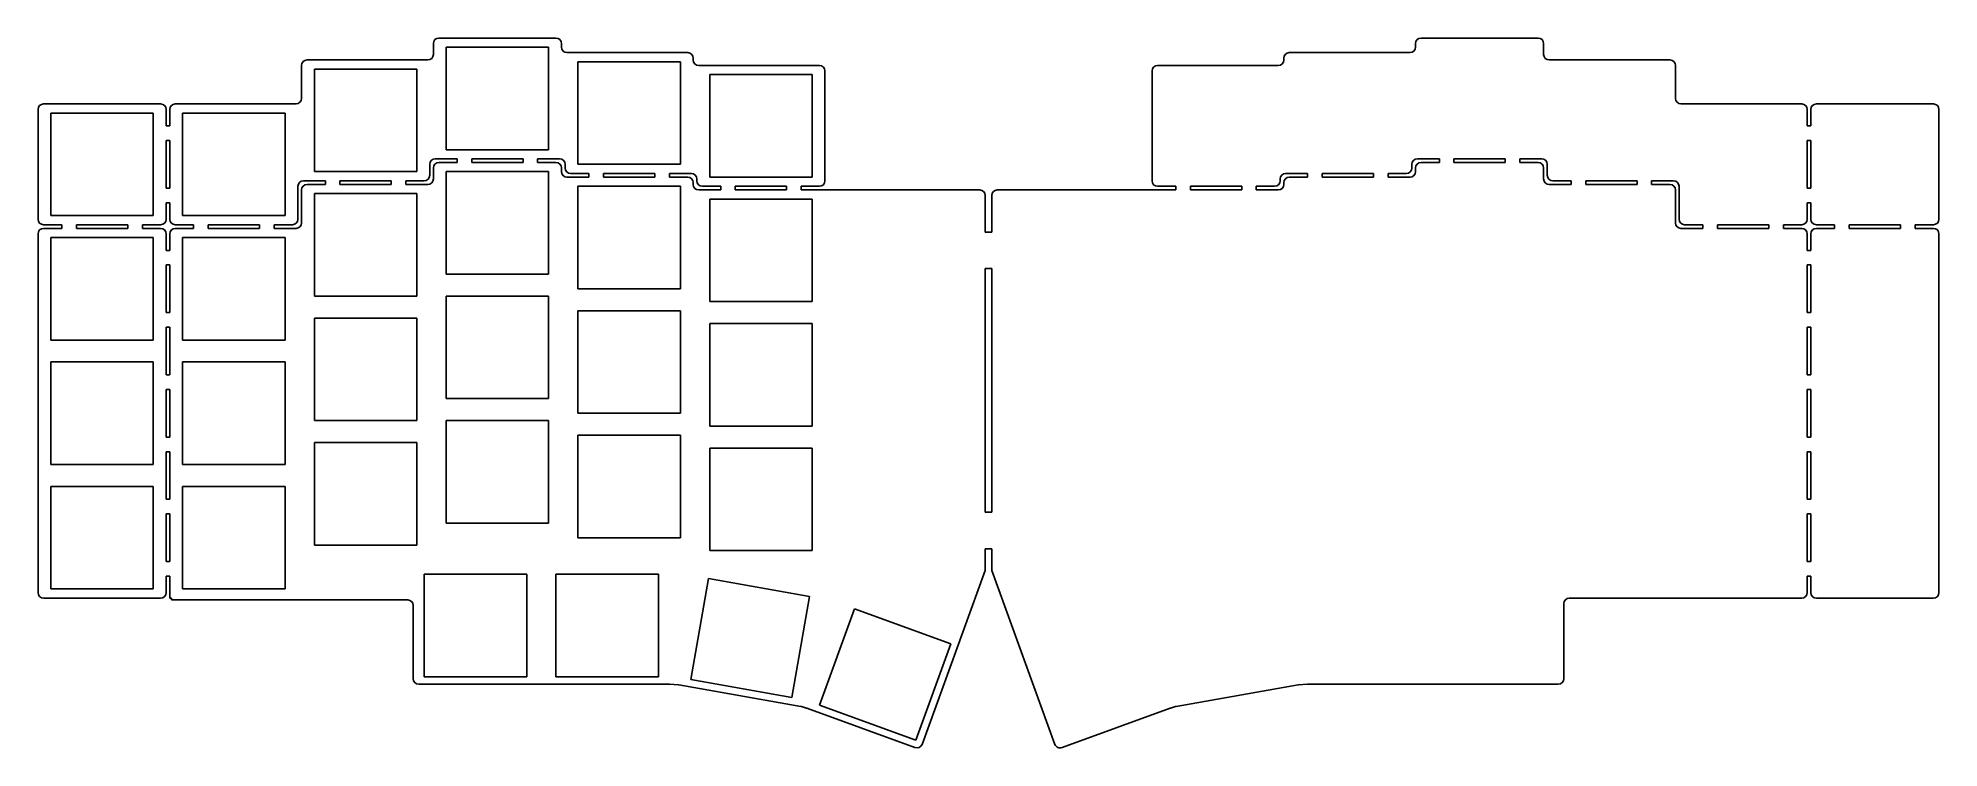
# Model space of a CAD drawing. Header units: millimetres. Extents: x 9 to 269, y -29 to 68.
import ezdxf

# ---------------------------------------------------------------- set-up
doc = ezdxf.new("R2010")
doc.units = ezdxf.units.MM

msp = doc.modelspace()

# ---------------------------------------------------------------- linework, layer by layer
for p, q in [((64, 68.25), (80, 68.25)), ((214.17, 68.25), (198.17, 68.25)), ((46, 65.25), (62.5, 65.25)), ((63.25, 66), (63.25, 67.5)), ((79, 67), (65, 67)), ((65, 67), (65, 53)), ((79, 53), (79, 67)), ((80.75, 67.5), (80.75, 67)), ((81.5, 66.25), (98, 66.25)), ((97, 65), (83, 65)), ((83, 65), (83, 51)), ((97, 51), (97, 65)), ((98.75, 65.5), (98.75, 65.25)), ((179.42, 65.5), (179.42, 65.25)), ((196.67, 66.25), (180.17, 66.25)), ((197.42, 67.5), (197.42, 67)), ((214.92, 66), (214.92, 67.5)), ((232.17, 65.25), (215.67, 65.25)), ((45.25, 60), (45.25, 64.5)), ((61, 64), (47, 64)), ((47, 64), (47, 50)), ((61, 50), (61, 64)), ((99.5, 64.5), (116, 64.5)), ((115, 63.25), (101, 63.25)), ((101, 63.25), (101, 49.25)), ((115, 49.25), (115, 63.25)), ((116.75, 63.75), (116.75, 48.75)), ((161.42, 63.75), (161.42, 48.75)), ((178.67, 64.5), (162.17, 64.5)), ((232.92, 60), (232.92, 64.5)), ((9.25, 43.5), (9.25, 58.5)), ((10, 59.25), (26, 59.25)), ((25, 58), (11, 58)), ((11, 58), (11, 44)), ((25, 44), (25, 58)), ((26.75, 58.5), (26.75, 56.25)), ((27.25, 56.25), (27.25, 58.5)), ((28, 59.25), (44.5, 59.25)), ((43, 58), (29, 58)), ((29, 58), (29, 44)), ((43, 44), (43, 58)), ((250.17, 59.25), (233.67, 59.25)), ((250.92, 56.25), (250.92, 58.5)), ((251.42, 58.5), (251.42, 56.25)), ((268.17, 59.25), (252.17, 59.25)), ((268.92, 43.5), (268.92, 58.5)), ((27.25, 56.25), (26.75, 56.25)), ((251.42, 56.25), (250.92, 56.25)), ((26.75, 54.25), (26.75, 47.75)), ((26.75, 54.25), (27.25, 54.25)), ((27.25, 47.75), (27.25, 54.25)), ((65, 53), (79, 53)), ((250.92, 47.75), (250.92, 54.25)), ((250.92, 54.25), (251.42, 54.25)), ((251.42, 54.25), (251.42, 47.75)), ((47, 50), (61, 50)), ((62.75, 51), (62.75, 49.5)), ((63.25, 49), (63.25, 50.5)), ((66.5, 51.75), (63.5, 51.75)), ((64, 51.25), (66.5, 51.25)), ((79, 50), (65, 50)), ((65, 50), (65, 36)), ((66.5, 51.75), (66.5, 51.25)), ((75.5, 51.75), (68.5, 51.75)), ((68.5, 51.25), (68.5, 51.75)), ((68.5, 51.25), (75.5, 51.25)), ((75.5, 51.75), (75.5, 51.25)), ((80.5, 51.75), (77.5, 51.75)), ((77.5, 51.25), (77.5, 51.75)), ((77.5, 51.25), (80, 51.25)), ((79, 36), (79, 50)), ((80.75, 50.5), (80.75, 50)), ((81.25, 50.5), (81.25, 51)), ((84.5, 49.75), (82, 49.75)), ((83, 51), (97, 51)), ((84.5, 49.75), (84.5, 49.25)), ((93.5, 49.75), (86.5, 49.75)), ((86.5, 49.25), (86.5, 49.75)), ((93.5, 49.75), (93.5, 49.25)), ((98.5, 49.75), (95.5, 49.75)), ((95.5, 49.25), (95.5, 49.75)), ((179.67, 49.75), (182.67, 49.75)), ((182.67, 49.75), (182.67, 49.25)), ((184.67, 49.75), (191.67, 49.75)), ((184.67, 49.25), (184.67, 49.75)), ((191.67, 49.75), (191.67, 49.25)), ((193.67, 49.75), (196.17, 49.75)), ((193.67, 49.25), (193.67, 49.75)), ((196.92, 50.5), (196.92, 51)), ((197.42, 50.5), (197.42, 50)), ((197.67, 51.75), (200.67, 51.75)), ((200.67, 51.25), (198.17, 51.25)), ((200.67, 51.75), (200.67, 51.25)), ((202.67, 51.75), (209.67, 51.75)), ((202.67, 51.25), (202.67, 51.75)), ((209.67, 51.25), (202.67, 51.25)), ((209.67, 51.75), (209.67, 51.25)), ((211.67, 51.75), (214.67, 51.75)), ((211.67, 51.25), (211.67, 51.75)), ((214.17, 51.25), (211.67, 51.25)), ((214.92, 49), (214.92, 50.5)), ((215.42, 51), (215.42, 49.5)), ((27.25, 47.75), (26.75, 47.75)), ((44.75, 48), (44.75, 43.5)), ((45.25, 43), (45.25, 47.5)), ((48.5, 48.75), (45.5, 48.75)), ((46, 48.25), (48.5, 48.25)), ((61, 47), (47, 47)), ((47, 47), (47, 33)), ((48.5, 48.75), (48.5, 48.25)), ((57.5, 48.75), (50.5, 48.75)), ((50.5, 48.25), (50.5, 48.75)), ((50.5, 48.25), (57.5, 48.25)), ((57.5, 48.75), (57.5, 48.25)), ((62, 48.75), (59.5, 48.75)), ((59.5, 48.25), (59.5, 48.75)), ((59.5, 48.25), (62.5, 48.25)), ((61, 33), (61, 47)), ((81.5, 49.25), (84.5, 49.25)), ((97, 48), (83, 48)), ((83, 48), (83, 34)), ((86.5, 49.25), (93.5, 49.25)), ((95.5, 49.25), (98, 49.25)), ((97, 34), (97, 48)), ((98.75, 48.5), (98.75, 48.25)), ((99.25, 48.75), (99.25, 49)), ((99.5, 47.5), (102.5, 47.5)), ((102.5, 48), (100, 48)), ((101, 49.25), (115, 49.25)), ((102.5, 48), (102.5, 47.5)), ((111.5, 48), (104.5, 48)), ((104.5, 47.5), (104.5, 48)), ((104.5, 47.5), (111.5, 47.5)), ((111.5, 48), (111.5, 47.5)), ((116, 48), (113.5, 48)), ((113.5, 47.5), (113.5, 48)), ((113.5, 47.5), (137.89, 47.5)), ((138.64, 46.75), (138.64, 41.75)), ((139.53, 46.75), (139.53, 41.75)), ((164.67, 47.5), (140.28, 47.5)), ((162.17, 48), (164.67, 48)), ((164.67, 48), (164.67, 47.5)), ((166.67, 48), (173.67, 48)), ((166.67, 47.5), (166.67, 48)), ((173.67, 47.5), (166.67, 47.5)), ((173.67, 48), (173.67, 47.5)), ((175.67, 48), (178.17, 48)), ((175.67, 47.5), (175.67, 48)), ((178.67, 47.5), (175.67, 47.5)), ((178.92, 48.75), (178.92, 49)), ((179.42, 48.5), (179.42, 48.25)), ((182.67, 49.25), (180.17, 49.25)), ((191.67, 49.25), (184.67, 49.25)), ((196.67, 49.25), (193.67, 49.25)), ((218.67, 48.25), (215.67, 48.25)), ((216.17, 48.75), (218.67, 48.75)), ((218.67, 48.75), (218.67, 48.25)), ((220.67, 48.75), (227.67, 48.75)), ((220.67, 48.25), (220.67, 48.75)), ((227.67, 48.25), (220.67, 48.25)), ((227.67, 48.75), (227.67, 48.25)), ((229.67, 48.75), (232.67, 48.75)), ((229.67, 48.25), (229.67, 48.75)), ((232.17, 48.25), (229.67, 48.25)), ((232.92, 43), (232.92, 47.5)), ((233.42, 48), (233.42, 43.5)), ((251.42, 47.75), (250.92, 47.75)), ((26.75, 45.75), (26.75, 43.5)), ((26.75, 45.75), (27.25, 45.75)), ((27.25, 43.5), (27.25, 45.75)), ((115, 46.25), (101, 46.25)), ((101, 46.25), (101, 32.25)), ((115, 32.25), (115, 46.25)), ((250.92, 43.5), (250.92, 45.75)), ((250.92, 45.75), (251.42, 45.75)), ((251.42, 45.75), (251.42, 43.5)), ((12.5, 42.75), (10, 42.75)), ((10, 42.25), (12.5, 42.25)), ((11, 44), (25, 44)), ((12.5, 42.75), (12.5, 42.25)), ((21.5, 42.75), (14.5, 42.75)), ((14.5, 42.25), (14.5, 42.75)), ((14.5, 42.25), (21.5, 42.25)), ((21.5, 42.75), (21.5, 42.25)), ((26, 42.75), (23.5, 42.75)), ((23.5, 42.25), (23.5, 42.75)), ((23.5, 42.25), (26, 42.25)), ((30.5, 42.75), (28, 42.75)), ((28, 42.25), (30.5, 42.25)), ((29, 44), (43, 44)), ((30.5, 42.75), (30.5, 42.25)), ((39.5, 42.75), (32.5, 42.75)), ((32.5, 42.25), (32.5, 42.75)), ((32.5, 42.25), (39.5, 42.25)), ((39.5, 42.75), (39.5, 42.25)), ((44, 42.75), (41.5, 42.75)), ((41.5, 42.25), (41.5, 42.75)), ((41.5, 42.25), (44.5, 42.25)), ((139.53, 41.75), (138.64, 41.75)), ((236.67, 42.25), (233.67, 42.25)), ((234.17, 42.75), (236.67, 42.75)), ((236.67, 42.75), (236.67, 42.25)), ((238.67, 42.75), (245.67, 42.75)), ((238.67, 42.25), (238.67, 42.75)), ((245.67, 42.25), (238.67, 42.25)), ((245.67, 42.75), (245.67, 42.25)), ((247.67, 42.75), (250.17, 42.75)), ((247.67, 42.25), (247.67, 42.75)), ((250.17, 42.25), (247.67, 42.25)), ((252.17, 42.75), (254.67, 42.75)), ((254.67, 42.25), (252.17, 42.25)), ((254.67, 42.75), (254.67, 42.25)), ((256.67, 42.75), (263.67, 42.75)), ((256.67, 42.25), (256.67, 42.75)), ((263.67, 42.25), (256.67, 42.25)), ((263.67, 42.75), (263.67, 42.25)), ((265.67, 42.75), (268.17, 42.75)), ((265.67, 42.25), (265.67, 42.75)), ((268.17, 42.25), (265.67, 42.25)), ((9.25, -7.5), (9.25, 41.5)), ((25, 41), (11, 41)), ((11, 41), (11, 27)), ((25, 27), (25, 41)), ((26.75, 41.5), (26.75, 39.25)), ((27.25, 39.25), (26.75, 39.25)), ((27.25, 39.25), (27.25, 41.5)), ((43, 41), (29, 41)), ((29, 41), (29, 27)), ((43, 27), (43, 41)), ((250.92, 39.25), (250.92, 41.5)), ((251.42, 39.25), (250.92, 39.25)), ((251.42, 41.5), (251.42, 39.25)), ((268.92, -7.5), (268.92, 41.5)), ((26.75, 37.25), (26.75, 30.75)), ((26.75, 37.25), (27.25, 37.25)), ((27.25, 30.75), (27.25, 37.25)), ((138.64, 36.75), (138.64, 3.5)), ((138.64, 36.75), (139.53, 36.75)), ((139.53, 36.75), (139.53, 3.5)), ((250.92, 30.75), (250.92, 37.25)), ((250.92, 37.25), (251.42, 37.25)), ((251.42, 37.25), (251.42, 30.75)), ((65, 36), (79, 36)), ((83, 34), (97, 34)), ((47, 33), (61, 33)), ((79, 33), (65, 33)), ((65, 33), (65, 19)), ((79, 19), (79, 33)), ((101, 32.25), (115, 32.25)), ((27.25, 30.75), (26.75, 30.75)), ((26.75, 28.75), (26.75, 22.25)), ((26.75, 28.75), (27.25, 28.75)), ((27.25, 22.25), (27.25, 28.75)), ((61, 30), (47, 30)), ((47, 30), (47, 16)), ((61, 16), (61, 30)), ((97, 31), (83, 31)), ((83, 31), (83, 17)), ((97, 17), (97, 31)), ((115, 29.25), (101, 29.25)), ((101, 29.25), (101, 15.25)), ((115, 15.25), (115, 29.25)), ((251.42, 30.75), (250.92, 30.75)), ((250.92, 22.25), (250.92, 28.75)), ((250.92, 28.75), (251.42, 28.75)), ((251.42, 28.75), (251.42, 22.25)), ((11, 27), (25, 27)), ((29, 27), (43, 27)), ((25, 24), (11, 24)), ((11, 24), (11, 10)), ((25, 10), (25, 24)), ((43, 24), (29, 24)), ((29, 24), (29, 10)), ((43, 10), (43, 24)), ((27.25, 22.25), (26.75, 22.25)), ((251.42, 22.25), (250.92, 22.25)), ((26.75, 20.25), (26.75, 13.75)), ((26.75, 20.25), (27.25, 20.25)), ((27.25, 13.75), (27.25, 20.25)), ((65, 19), (79, 19)), ((250.92, 13.75), (250.92, 20.25)), ((250.92, 20.25), (251.42, 20.25)), ((251.42, 20.25), (251.42, 13.75)), ((47, 16), (61, 16)), ((79, 16), (65, 16)), ((65, 16), (65, 2)), ((79, 2), (79, 16)), ((83, 17), (97, 17)), ((27.25, 13.75), (26.75, 13.75)), ((61, 13), (47, 13)), ((47, 13), (47, -1)), ((61, -1), (61, 13)), ((97, 14), (83, 14)), ((83, 14), (83, 0)), ((97, 0), (97, 14)), ((101, 15.25), (115, 15.25)), ((251.42, 13.75), (250.92, 13.75)), ((26.75, 11.75), (26.75, 5.25)), ((26.75, 11.75), (27.25, 11.75)), ((27.25, 5.25), (27.25, 11.75)), ((115, 12.25), (101, 12.25)), ((101, 12.25), (101, -1.75)), ((115, -1.75), (115, 12.25)), ((250.92, 5.25), (250.92, 11.75)), ((250.92, 11.75), (251.42, 11.75)), ((251.42, 11.75), (251.42, 5.25)), ((11, 10), (25, 10)), ((29, 10), (43, 10)), ((25, 7), (11, 7)), ((11, 7), (11, -7)), ((25, -7), (25, 7)), ((27.25, 5.25), (26.75, 5.25)), ((43, 7), (29, 7)), ((29, 7), (29, -7)), ((43, -7), (43, 7)), ((251.42, 5.25), (250.92, 5.25)), ((26.75, 3.25), (26.75, -3.25)), ((26.75, 3.25), (27.25, 3.25)), ((27.25, -3.25), (27.25, 3.25)), ((139.53, 3.5), (138.64, 3.5)), ((250.92, -3.25), (250.92, 3.25)), ((250.92, 3.25), (251.42, 3.25)), ((251.42, 3.25), (251.42, -3.25)), ((65, 2), (79, 2)), ((83, 0), (97, 0)), ((47, -1), (61, -1)), ((101, -1.75), (115, -1.75)), ((138.64, -1.5), (138.64, -4.5)), ((138.64, -1.5), (139.53, -1.5)), ((139.53, -1.5), (139.53, -4.5)), ((27.25, -3.25), (26.75, -3.25)), ((76, -5), (62, -5)), ((62, -5), (62, -19)), ((76, -19), (76, -5)), ((94, -5), (80, -5)), ((80, -5), (80, -19)), ((94, -19), (94, -5)), ((138.64, -4.5), (130.01, -28.23)), ((138.64, -4.5), (138.64, -4.5)), ((139.53, -4.5), (139.53, -4.5)), ((139.53, -4.5), (148.16, -28.23)), ((251.42, -3.25), (250.92, -3.25)), ((11, -7), (25, -7)), ((26.75, -5.25), (26.75, -7.5)), ((26.75, -5.25), (27.25, -5.25)), ((27.25, -8.25), (27.25, -5.25)), ((29, -7), (43, -7)), ((100.85, -5.59), (98.42, -19.38)), ((114.64, -8.02), (100.85, -5.59)), ((250.92, -7.5), (250.92, -5.25)), ((250.92, -5.25), (251.42, -5.25)), ((251.42, -5.25), (251.42, -7.5)), ((26, -8.25), (10, -8.25)), ((27.5, -8.25), (27.25, -8.25)), ((27.5, -8.25), (27.5, -8.5)), ((27.5, -8.5), (59.75, -8.5)), ((60.5, -19.25), (60.5, -9.25)), ((112.2, -21.81), (114.64, -8.02)), ((120.78, -9.71), (116, -22.86)), ((133.94, -14.49), (120.78, -9.71)), ((217.67, -19.25), (217.67, -9)), ((218.42, -8.25), (250.17, -8.25)), ((252.17, -8.25), (268.17, -8.25)), ((129.15, -27.65), (133.94, -14.49)), ((61.25, -20), (95.47, -20)), ((62, -19), (76, -19)), ((80, -19), (94, -19)), ((96.73, -20.1), (95.53, -20)), ((113.46, -23.05), (96.8, -20.11)), ((98.42, -19.38), (112.2, -21.81)), ((164.71, -23.05), (181.37, -20.11)), ((181.44, -20.1), (182.64, -20)), ((182.7, -20), (216.92, -20)), ((114.23, -23.28), (113.56, -23.07)), ((129.04, -28.67), (114.26, -23.29)), ((116, -22.86), (129.15, -27.65)), ((149.13, -28.67), (163.91, -23.29)), ((163.94, -23.28), (164.61, -23.07))]:
    msp.add_line(p, q)
for centre, start, end in [((64, 67.5), 90, 180), ((80, 67.5), 0, 90), ((198.17, 67.5), 90, 180), ((214.17, 67.5), 0, 90), ((46, 64.5), 90, 180), ((62.5, 66), 270, 0), ((81.5, 67), 180, 270), ((98, 65.5), 0, 90), ((99.5, 65.25), 180, 270), ((178.67, 65.25), 270, 0), ((180.17, 65.5), 90, 180), ((196.67, 67), 270, 0), ((215.67, 66), 180, 270), ((232.17, 64.5), 0, 90), ((116, 63.75), 0, 90), ((162.17, 63.75), 90, 180), ((44.5, 60), 270, 0), ((233.67, 60), 180, 270), ((10, 58.5), 90, 180), ((26, 58.5), 0, 90), ((28, 58.5), 90, 180), ((250.17, 58.5), 0, 90), ((252.17, 58.5), 90, 180), ((268.17, 58.5), 0, 90), ((62, 49.5), 270, 0), ((63.5, 51), 90, 180), ((64, 50.5), 90, 180), ((80, 50.5), 0, 90), ((80.5, 51), 0, 90), ((81.5, 50), 180, 270), ((82, 50.5), 180, 270), ((98.5, 49), 0, 90), ((179.67, 49), 90, 180), ((196.17, 50.5), 270, 0), ((196.67, 50), 270, 0), ((197.67, 51), 90, 180), ((198.17, 50.5), 90, 180), ((214.17, 50.5), 0, 90), ((214.67, 51), 0, 90), ((216.17, 49.5), 180, 270), ((45.5, 48), 90, 180), ((46, 47.5), 90, 180), ((62.5, 49), 270, 0), ((98, 48.5), 0, 90), ((99.5, 48.25), 180, 270), ((100, 48.75), 180, 270), ((116, 48.75), 270, 0), ((137.89, 46.75), 0, 90), ((140.28, 46.75), 90, 180), ((162.17, 48.75), 180, 270), ((178.17, 48.75), 270, 0), ((178.67, 48.25), 270, 0), ((180.17, 48.5), 90, 180), ((215.67, 49), 180, 270), ((232.17, 47.5), 0, 90), ((232.67, 48), 0, 90), ((10, 43.5), 180, 270), ((10, 41.5), 90, 180), ((26, 43.5), 270, 0), ((26, 41.5), 0, 90), ((28, 43.5), 180, 270), ((28, 41.5), 90, 180), ((44, 43.5), 270, 0), ((44.5, 43), 270, 0), ((233.67, 43), 180, 270), ((234.17, 43.5), 180, 270), ((250.17, 43.5), 270, 0), ((250.17, 41.5), 0, 90), ((252.17, 43.5), 180, 270), ((252.17, 41.5), 90, 180), ((268.17, 43.5), 270, 0), ((268.17, 41.5), 0, 90), ((10, -7.5), 180, 270), ((26, -7.5), 270, 0), ((250.17, -7.5), 270, 0), ((252.17, -7.5), 180, 270), ((268.17, -7.5), 270, 0), ((59.75, -9.25), 0, 90), ((218.42, -9), 90, 180), ((61.25, -19.25), 180, 270), ((95.47, -20.75), 85.3932, 90), ((96.67, -20.85), 80, 85.3932), ((181.5, -20.85), 94.6068, 100), ((182.7, -20.75), 90, 94.6068), ((216.92, -19.25), 270, 0), ((113.33, -23.78), 72.4145, 80), ((114, -24), 70, 72.4145), ((164.17, -24), 107.5855, 110), ((164.84, -23.78), 100, 107.5855), ((129.3, -27.97), 250, 340), ((148.87, -27.97), 200, 290)]:
    msp.add_arc(centre, 0.75, start, end)

doc.saveas('drawing.dxf')
